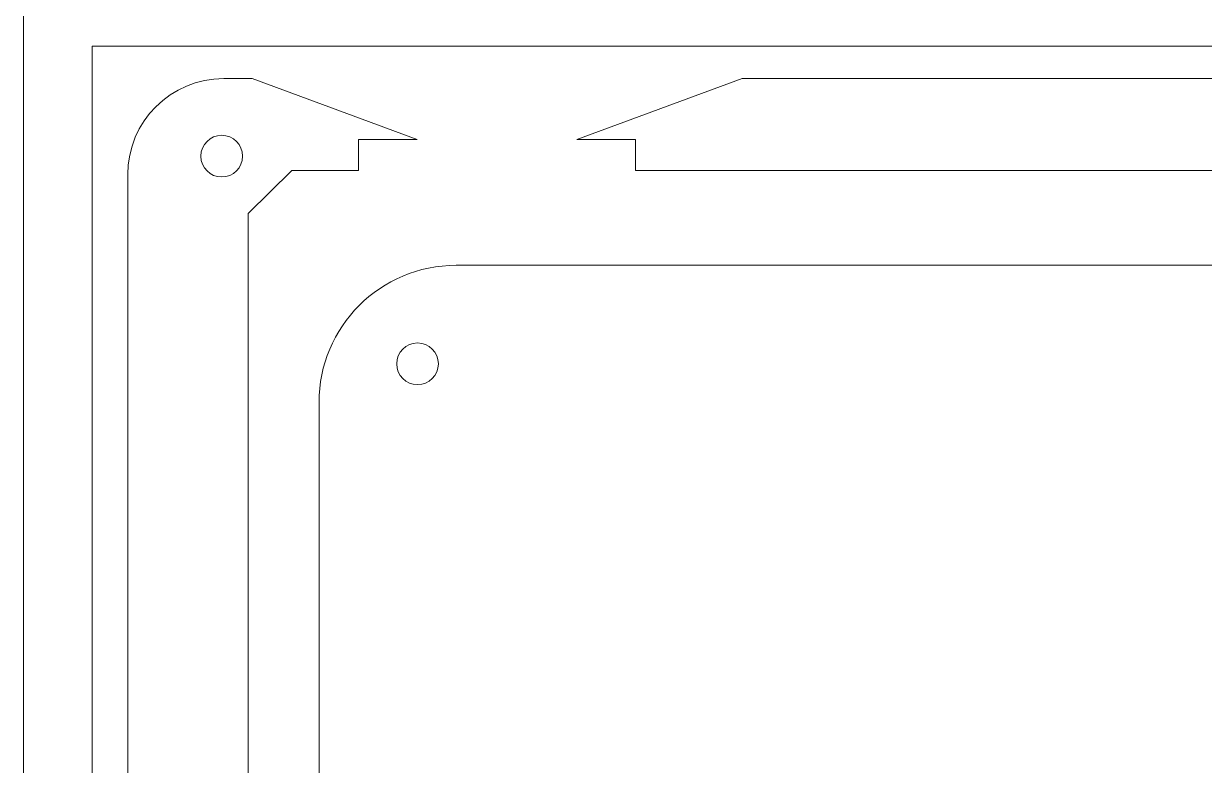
# Model space of a CAD drawing. Header units: millimetres. Extents: x -286 to 710, y -5 to 442.
# Drawn here: x -5 to 81, y 331.6 to 385.6 of the extents above; entities that cross this region are included whole.
import ezdxf

# ---------------------------------------------------------------- set-up
doc = ezdxf.new("R2010")
doc.units = ezdxf.units.MM
doc.header["$MEASUREMENT"] = 0
doc.layers.get('0').update_dxf_attribs({"lineweight": 0, "true_color": 0xf6921e})
doc.layers.add('Cutting lines', color=5, linetype='Continuous', lineweight=0)

msp = doc.modelspace()

# ---------------------------------------------------------------- linework, layer by layer
at = {"lineweight": 0}
for points in [[(-5, -5), (389, -5), (389, 389), (-5, 389)], [(0, 0), (384, 0), (384, 384), (0, 384)]]:
    msp.add_lwpolyline(points, close=True, dxfattribs=at)
at = {"layer": 'Cutting lines', "lineweight": 0}
for p, q in [((9.585, 381.641), (11.643, 381.641)), ((11.643, 381.641), (23.684, 377.205)), ((35.304, 377.205), (47.344, 381.641)), ((47.344, 381.641), (117.223, 381.641)), ((19.404, 377.205), (23.684, 377.205)), ((19.404, 374.95), (19.404, 377.205)), ((35.304, 377.205), (39.584, 377.205)), ((39.584, 374.95), (39.584, 377.205)), ((2.585, 374.641), (2.585, 240.31)), ((39.584, 374.95), (131.902, 374.95))]:
    msp.add_line(p, q, dxfattribs=at)
at = {"layer": 'Cutting lines'}
for p, q in [((26.521, 368.032), (138.971, 368.032)), ((16.521, 261.942), (16.521, 358.032))]:
    msp.add_line(p, q, dxfattribs=at)
at = {"layer": 'Cutting lines', "lineweight": 0}
msp.add_lwpolyline([(19.404, 374.95), (14.55, 374.95), (11.372, 371.812), (11.394, 251.677), (20.928, 242.143), (90.238, 242.143), (168.484, 205.662), (172.687, 207.147), (194.391, 253.7), (192.854, 257.919), (159.751, 273.416), (154.845, 273.346), (154.826, 371.772), (151.653, 374.95), (138.452, 374.95)], dxfattribs=at)
for centre in [(9.437, 375.988), (23.7, 360.853)]:
    msp.add_circle(centre, 1.52, dxfattribs=at)
msp.add_arc((9.585, 374.641), 7, 90, 180, dxfattribs=at)
at = {"layer": 'Cutting lines'}
msp.add_arc((26.521, 358.032), 10, 90, 180, dxfattribs=at)

doc.saveas('drawing.dxf')
